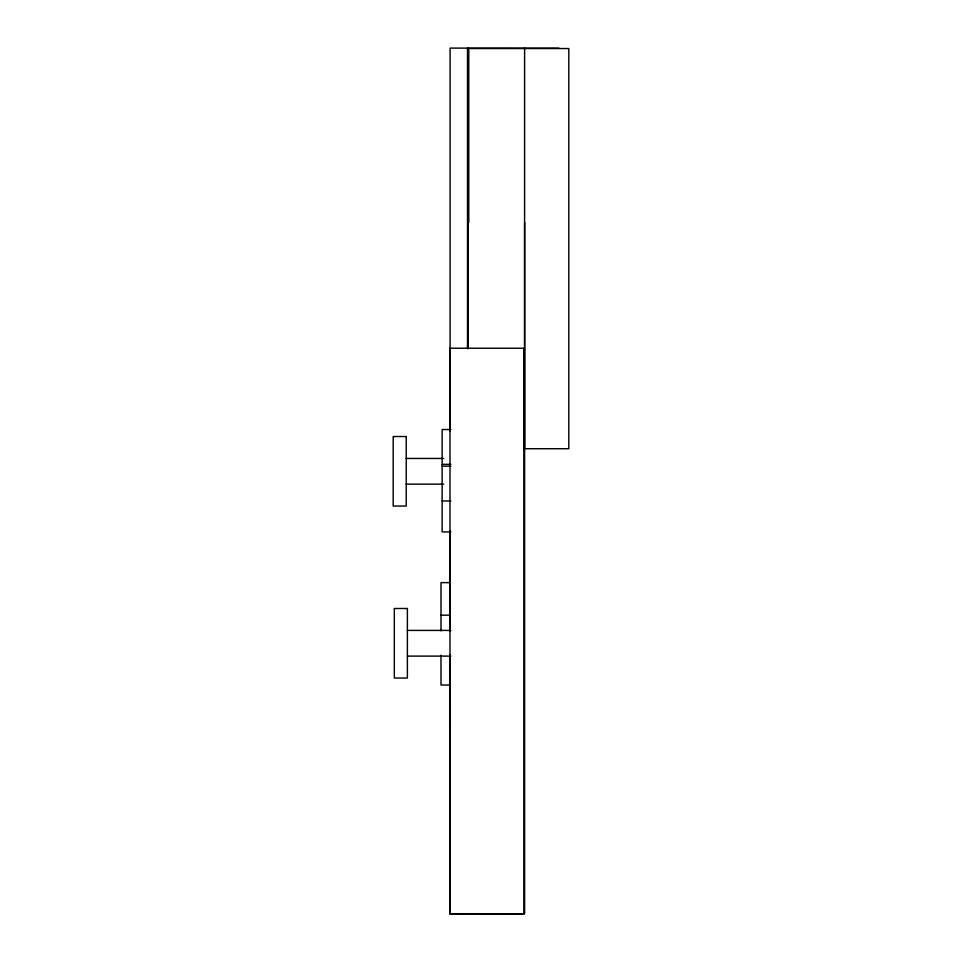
<?xml version="1.0" encoding="UTF-8"?>
<svg xmlns="http://www.w3.org/2000/svg" width="962" height="962" viewBox="0 0 962 962"><rect width="100%" height="100%" fill="white"/><g stroke="black" fill="none" stroke-linecap="round" stroke-linejoin="round"><path stroke-width="1.44" d="M558.958 48.172L450.108 48.1L450.108 430.555M450.853 429.533L442.147 429.533L442.147 464.333L450.853 464.333M406.229 458.453L443.722 458.453M442.147 466.173L450.853 466.173M406.229 484.151L443.722 484.151M442.147 500.962L450.853 500.962M450.853 531.926L442.147 531.926L442.147 464.574M449.699 582.635L441.005 582.635L441.005 630.868M441.005 615.187L449.699 615.187M407.383 630.411L450.877 630.411M407.383 656.108L450.877 656.108M449.699 685.016L441.005 685.016L441.005 655.17M523.929 913.696L523.929 348.22L449.975 348.22L449.975 913.696L524.603 913.732L524.603 48.124M524.627 222.535L524.627 448.725L568.819 448.725L568.819 48.545L468.771 48.545L468.771 222.535M523.713 913.154L523.713 913.9L449.771 913.9L449.699 655.17M468.061 48.124L468.061 348.677M467.508 48.1L467.508 348.653M450.108 531.252L450.108 631.18M450.108 655.23L450.108 913.708M449.771 348.424L449.771 431.168M449.771 531.421L449.699 630.868M406.229 436.532L393.181 436.532L393.181 506.06L406.229 506.06L406.229 436.532M407.383 608.489L394.324 608.489L394.324 678.03L407.383 678.03L407.383 608.489"/></g></svg>
